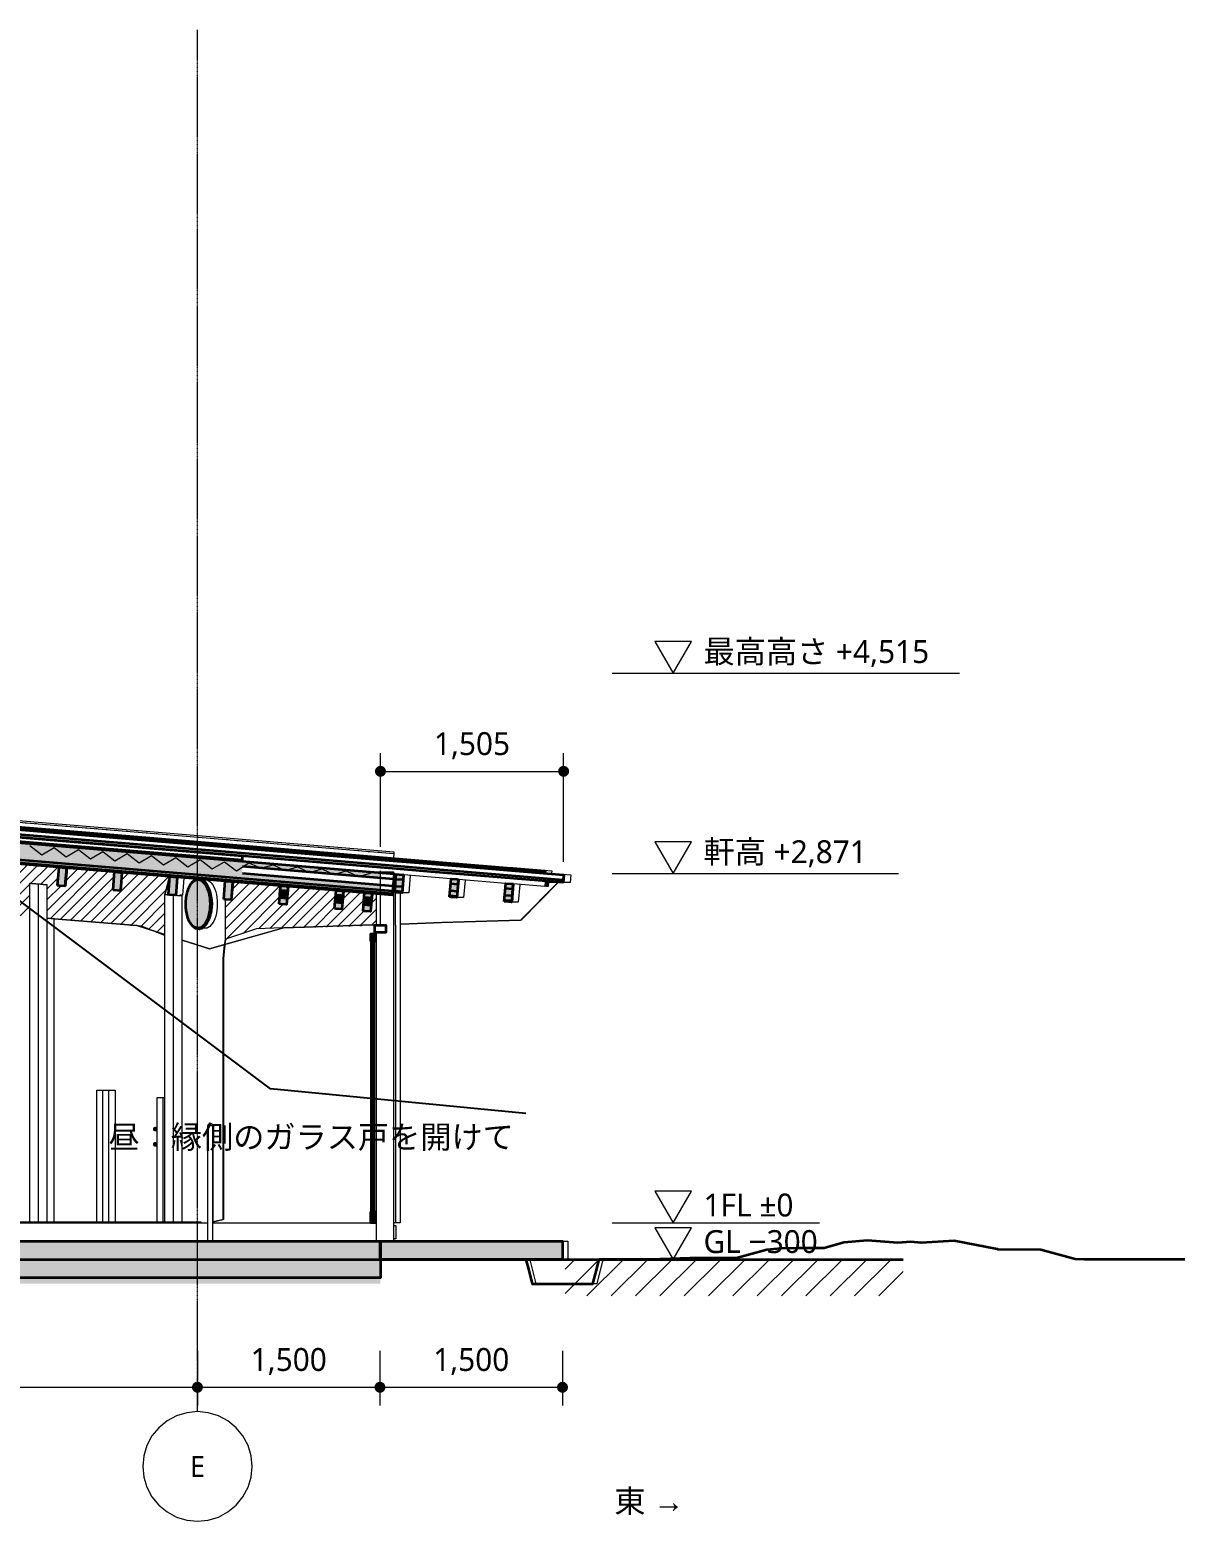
# Model space of a CAD drawing. Header units: millimetres. Extents: x 0 to 153524, y 0 to 59400.
# Drawn here: x 31122 to 40535, y 21850 to 34100 of the extents above; entities that cross this region are included whole.
import ezdxf

# ---------------------------------------------------------------- set-up
doc = ezdxf.new("R2010")
doc.units = ezdxf.units.MM
doc.linetypes.add('DASHDOT', pattern=[3.556, 2.54, -0.508, 0, -0.508])
for name, color, linetype, lineweight in [('01_切断（構造・壁）', 7, 'Continuous', 35), ('03_切断（ガラス）', 5, 'Continuous', 13), ('04_切断（機械室などの塊）', 7, 'Continuous', 35), ('05_断熱（仮）', 2, 'Continuous', 9), ('10_見えがかり', 7, 'Continuous', 13), ('11_見えがかり（家具）', 8, 'Continuous', 9), ('12_見えがかり（ガラス）', 5, 'Continuous', 9), ('14_鏡面', 8, 'Continuous', 9), ('15_地盤', 8, 'Continuous', 9), ('40_通り芯', 1, 'DASHDOT', 9), ('41_通り芯の符号', 1, 'Continuous', 13), ('50_寸法', 3, 'Continuous', 9), ('51_高さ', 3, 'Continuous', 9), ('80_図名・縮尺・方位', 7, 'Continuous', 18)]:
    doc.layers.add(name, color=color, linetype=linetype, lineweight=lineweight)
doc.styles.add('JP', font='NotoSansCJKjp-Regular.otf')

msp = doc.modelspace()

# ---------------------------------------------------------------- hatches: boundary and pattern name
at = {"layer": '01_切断（構造・壁）'}
for points in [[(35354, 27172), (35353, 27172), (35091, 27193), (35066, 27195), (32400, 27418), (31942, 27456), (22454, 28247), (22455, 28262), (22455, 28266), (31944, 27476), (32401, 27438), (35068, 27215), (35093, 27213), (35355, 27191), (35355, 27191), (35354, 27176)], [(32604, 26926), (32604, 26920), (32603, 26900), (32603, 26894), (32601, 26875), (32601, 26868), (32597, 26850), (32596, 26843), (32592, 26826), (32591, 26820), (32585, 26804), (32583, 26798), (32577, 26783), (32575, 26779), (32567, 26766), (32565, 26761), (32557, 26750), (32554, 26747), (32545, 26738), (32542, 26735), (32533, 26729), (32530, 26727), (32520, 26723), (32517, 26722), (32507, 26720), (32504, 26720), (32494, 26721), (32491, 26722), (32481, 26726), (32478, 26727), (32469, 26733), (32466, 26735), (32457, 26744), (32454, 26747), (32446, 26758), (32443, 26761), (32436, 26774), (32433, 26779), (32427, 26793), (32425, 26798), (32419, 26815), (32417, 26820), (32413, 26838), (32412, 26843), (32408, 26862), (32407, 26868), (32405, 26888), (32405, 26894), (32404, 26914), (32404, 26920), (32405, 26940), (32405, 26946), (32407, 26965), (32407, 26972), (32411, 26990), (32412, 26997), (32416, 27014), (32417, 27020), (32423, 27036), (32425, 27042), (32431, 27057), (32433, 27061), (32441, 27074), (32443, 27079), (32451, 27090), (32454, 27093), (32463, 27102), (32466, 27105), (32475, 27111), (32478, 27113), (32488, 27117), (32491, 27118), (32501, 27120), (32504, 27120), (32514, 27119), (32517, 27118), (32527, 27114), (32530, 27113), (32539, 27107), (32542, 27105), (32551, 27096), (32554, 27093), (32562, 27082), (32565, 27079), (32572, 27066), (32575, 27061), (32581, 27047), (32583, 27042), (32589, 27025), (32591, 27020), (32595, 27002), (32596, 26997), (32599, 26978), (32601, 26972), (32602, 26952), (32603, 26946)], [(33924, 26646), (33924, 26675), (33945, 26675), (33964, 26675), (33964, 26646), (33964, 26615), (33943, 26615), (33924, 26615)], [(33924, 24347), (33924, 24347), (33924, 24390), (33945, 24390), (33964, 24390), (33964, 24347), (33964, 24300), (33943, 24300), (33924, 24300)], [(20329, 23850), (20304, 23850), (20304, 24001), (20304, 24150), (20329, 24150), (27461, 24150), (27507, 24150), (27997, 24150), (28013, 24150), (28044, 24150), (30175, 24150), (30185, 24150), (30208, 24150), (32155, 24150), (32159, 24150), (32169, 24150), (32185, 24150), (32209, 24150), (32239, 24150), (32274, 24150), (32312, 24150), (32352, 24150), (32395, 24150), (32438, 24150), (32482, 24150), (32526, 24150), (32569, 24150), (32612, 24150), (32652, 24150), (32692, 24150), (32729, 24150), (32765, 24150), (32798, 24150), (32828, 24150), (32857, 24150), (32882, 24150), (32906, 24150), (32930, 24150), (32954, 24150), (32977, 24150), (33000, 24150), (33023, 24150), (33047, 24150), (33070, 24150), (33093, 24150), (33116, 24150), (33139, 24150), (33162, 24150), (33185, 24150), (33208, 24150), (33230, 24150), (33252, 24150), (33274, 24150), (33297, 24150), (33319, 24150), (33342, 24150), (33366, 24150), (33390, 24150), (33414, 24150), (33439, 24150), (33465, 24150), (33491, 24150), (33516, 24150), (33542, 24150), (33567, 24150), (33593, 24150), (33619, 24150), (33644, 24150), (33670, 24150), (33695, 24150), (33721, 24150), (33747, 24150), (33772, 24150), (33798, 24150), (33824, 24150), (33849, 24150), (33875, 24150), (33901, 24150), (33926, 24150), (33952, 24150), (33978, 24150), (34004, 24150), (34004, 24004), (34004, 23850), (33978, 23850), (33952, 23850), (33926, 23850), (33901, 23850), (33875, 23850), (33849, 23850), (33824, 23850), (33798, 23850), (33772, 23850), (33747, 23850), (33721, 23850), (33695, 23850), (33670, 23850), (33644, 23850), (33619, 23850), (33593, 23850), (33567, 23850), (33542, 23850), (33516, 23850), (33491, 23850), (33465, 23850), (33439, 23850), (33414, 23850), (33390, 23850), (33366, 23850), (33342, 23850), (33319, 23850), (33297, 23850), (33274, 23850), (33252, 23850), (33230, 23850), (33208, 23850), (33185, 23850), (33162, 23850), (33139, 23850), (33116, 23850), (33093, 23850), (33070, 23850), (33047, 23850), (33023, 23850), (33000, 23850), (32977, 23850), (32954, 23850), (32930, 23850), (32906, 23850), (32882, 23850), (32857, 23850), (32828, 23850), (32798, 23850), (32765, 23850), (32729, 23850), (32692, 23850), (32652, 23850), (32612, 23850), (32569, 23850), (32526, 23850), (32482, 23850), (32438, 23850), (32395, 23850), (32352, 23850), (32312, 23850), (32274, 23850), (32239, 23850), (32209, 23850), (32185, 23850), (32169, 23850), (32159, 23850), (32155, 23850), (30208, 23850), (30185, 23850), (30175, 23850), (28044, 23850), (28013, 23850), (27997, 23850), (27507, 23850), (27461, 23850)], [(34001, 24074), (34001, 24074), (34001, 24150), (34009, 24150), (34027, 24150), (34045, 24150), (34063, 24150), (34081, 24150), (34099, 24150), (34118, 24150), (34136, 24150), (34154, 24150), (34172, 24150), (34190, 24150), (34208, 24150), (34226, 24150), (34244, 24150), (34262, 24150), (34280, 24150), (34298, 24150), (34316, 24150), (34334, 24150), (34352, 24150), (34370, 24150), (34388, 24150), (34406, 24150), (35465, 24150), (35466, 24150), (35470, 24150), (35478, 24150), (35492, 24150), (35501, 24150), (35501, 24076), (35501, 24000), (35492, 24000), (35478, 24000), (35470, 24000), (35466, 24000), (35465, 24000), (34406, 24000), (34388, 24000), (34370, 24000), (34352, 24000), (34334, 24000), (34316, 24000), (34298, 24000), (34280, 24000), (34262, 24000), (34244, 24000), (34226, 24000), (34208, 24000), (34190, 24000), (34172, 24000), (34154, 24000), (34136, 24000), (34118, 24000), (34099, 24000), (34081, 24000), (34063, 24000), (34045, 24000), (34027, 24000), (34009, 24000), (34001, 24000)]]:
    msp.add_hatch(color=7, dxfattribs=at).paths.add_polyline_path(points)
at = {"layer": '01_切断（構造・壁）', "true_color": 0xe9dcc4}
for points in [[(34106, 27017), (34105, 27005), (31481, 27223), (22269, 27991), (22195, 27997), (22169, 27999), (22168, 27987), (22166, 27987), (22168, 28007), (22168, 28011), (24093, 27851), (22168, 28011), (22169, 28023), (22195, 28021), (22269, 28015), (31481, 27247), (34105, 27029), (34104, 27017)], [(31351, 27072), (31361, 27189), (31364, 27221), (31411, 27217), (31423, 27216), (31414, 27099), (31411, 27067), (31364, 27070)], [(31806, 27034), (31816, 27151), (31819, 27183), (31866, 27179), (31878, 27178), (31869, 27061), (31866, 27029), (31819, 27033)], [(32261, 26996), (32271, 27113), (32274, 27145), (32321, 27141), (32333, 27140), (32324, 27023), (32321, 26991), (32274, 26995)], [(32716, 26958), (32726, 27075), (32729, 27107), (32776, 27103), (32788, 27102), (32779, 26985), (32776, 26953), (32729, 26957)], [(34121, 27015), (34131, 27132), (34134, 27164), (34181, 27160), (34193, 27159), (34184, 27042), (34181, 27010), (34134, 27014)], [(34571, 26977), (34581, 27095), (34584, 27127), (34631, 27123), (34643, 27122), (34634, 27004), (34631, 26972), (34584, 26976)], [(35021, 26940), (35031, 27057), (35034, 27089), (35081, 27085), (35093, 27084), (35084, 26967), (35081, 26935), (35034, 26939)], [(33171, 26920), (33181, 27037), (33184, 27069), (33231, 27065), (33243, 27064), (33234, 26947), (33231, 26915), (33184, 26919)], [(33237, 26992), (33235, 26968), (33176, 26973), (33178, 26997)], [(33626, 26882), (33636, 26999), (33639, 27031), (33686, 27027), (33698, 27026), (33689, 26909), (33686, 26877), (33639, 26881)], [(33692, 26954), (33690, 26930), (33631, 26935), (33633, 26959)], [(33874, 26861), (33861, 26862), (33871, 26980), (33874, 27012), (33921, 27008), (33933, 27007), (33924, 26889), (33921, 26857)], [(34182, 27022), (34181, 27010), (34134, 27014), (34121, 27015), (34122, 27027)], [(34632, 26985), (34631, 26972), (34584, 26976), (34571, 26977), (34572, 26990)], [(35082, 26947), (35081, 26935), (35034, 26939), (35021, 26940), (35022, 26952)], [(33927, 26934), (33925, 26911), (33866, 26916), (33868, 26939)]]:
    msp.add_hatch(color=8, dxfattribs=at).paths.add_polyline_path(points)
at = {"layer": '05_断熱（仮）', "true_color": 0xf3d98b}
for points in [[(34000, 27175), (34000, 27123), (31475, 27334), (28788, 27558), (32868, 27218), (32868, 27181), (32868, 27173), (26967, 27664), (22204, 28061), (22206, 28091), (22208, 28106), (22189, 28108), (22172, 28109), (22174, 28129), (22176, 28161), (24858, 27937)], [(31481, 27247), (22269, 28015), (22195, 28021), (22173, 28023), (22174, 28032), (22176, 28064), (24858, 27840), (34000, 27078), (34000, 27037)], [(26967, 27761), (22204, 28158), (22205, 28170), (22269, 28165), (31481, 27397), (32868, 27282), (32868, 27278), (32868, 27270)], [(33241, 27037), (33237, 26992), (33178, 26997), (33181, 27037), (33181, 27042)], [(33696, 26999), (33692, 26954), (33633, 26959), (33636, 26999), (33636, 27004)], [(33931, 26979), (33927, 26934), (33868, 26939), (33871, 26980), (33871, 26984)], [(20304, 23800), (20304, 23849), (34004, 23849), (34004, 23800), (33978, 23800), (33952, 23800), (33926, 23800), (33901, 23800), (33875, 23800), (33849, 23800), (33824, 23800), (33798, 23800), (33772, 23800), (33747, 23800), (33721, 23800), (33695, 23800), (33670, 23800), (33644, 23800), (33619, 23800), (33593, 23800), (33567, 23800), (33542, 23800), (33516, 23800), (33491, 23800), (33465, 23800), (33439, 23800), (33414, 23800), (33390, 23800), (33366, 23800), (33342, 23800), (33319, 23800), (33297, 23800), (33274, 23800), (33252, 23800), (33230, 23800), (33208, 23800), (33185, 23800), (33162, 23800), (33139, 23800), (33116, 23800), (33093, 23800), (33070, 23800), (33047, 23800), (33023, 23800), (33000, 23800), (32977, 23800), (32954, 23800), (32930, 23800), (32906, 23800), (32882, 23800), (32857, 23800), (32828, 23800), (32798, 23800), (32765, 23800), (32729, 23800), (32692, 23800), (32652, 23800), (32612, 23800), (32569, 23800), (32526, 23800), (32482, 23800), (32438, 23800), (32395, 23800), (32352, 23800), (32312, 23800), (32274, 23800), (32239, 23800), (32209, 23800), (32185, 23800), (32169, 23800), (32159, 23800), (32155, 23800), (30208, 23800), (30185, 23800), (30175, 23800), (28044, 23800), (28013, 23800), (27997, 23800), (27507, 23800), (27461, 23800), (20329, 23800)]]:
    msp.add_hatch(color=8, dxfattribs=at).paths.add_polyline_path(points)
at = {"layer": '14_鏡面', "true_color": 0xdce5ee}
h = msp.add_hatch(dxfattribs=at)
h.set_pattern_fill('ANSI31', scale=20)
h.paths.add_polyline_path([(22271, 28322), (22271, 28322), (22522, 28301), (22772, 28281), (23023, 28260), (23273, 28239), (23524, 28218), (24024, 28176), (24275, 28155), (24525, 28134), (25026, 28093), (25277, 28072), (25527, 28051), (26028, 28009), (26279, 27988), (26529, 27967), (26780, 27947), (27030, 27926), (27281, 27905), (27531, 27884), (27782, 27863), (28032, 27842), (28283, 27821), (28533, 27800), (28784, 27780), (29034, 27759), (29535, 27717), (29786, 27696), (30036, 27675), (30287, 27654), (30788, 27613), (31038, 27592), (31289, 27571), (31790, 27529), (32040, 27508), (32291, 27487), (32290, 27487), (32290, 27487), (22271, 28322)])
h = msp.add_hatch(dxfattribs=at)
h.set_pattern_fill('ANSI31', scale=20)
h.paths.add_polyline_path([(23523, 27449), (23273, 27470), (23023, 27491), (22772, 27512), (22522, 27532), (22271, 27553), (22271, 27828), (22319, 27825), (22331, 27974), (22717, 27941), (22704, 27792), (22774, 27787), (22786, 27936), (23172, 27903), (23159, 27754), (23229, 27749), (23241, 27898), (23627, 27866), (23614, 27716), (23684, 27711), (23696, 27860), (24082, 27828), (24069, 27678), (24139, 27673), (24151, 27822), (24537, 27790), (24524, 27640), (24594, 27635), (24606, 27784), (24992, 27752), (24979, 27602), (25049, 27597), (25061, 27746), (25447, 27714), (25434, 27564), (25504, 27559), (25516, 27708), (25902, 27676), (25889, 27527), (25959, 27522), (25971, 27670), (26357, 27638), (26344, 27489), (26414, 27484), (26426, 27632), (26812, 27600), (26799, 27451), (26869, 27446), (26881, 27594), (27267, 27562), (27254, 27413), (27324, 27408), (27336, 27556), (27722, 27524), (27709, 27375), (27778, 27370), (27791, 27519), (28177, 27486), (28164, 27337), (28233, 27332), (28246, 27481), (28632, 27448), (28619, 27299), (28688, 27294), (28701, 27443), (29087, 27411), (29074, 27261), (29143, 27256), (29156, 27405), (29542, 27373), (29529, 27223), (29598, 27218), (29611, 27367), (29997, 27335), (29984, 27185), (30053, 27180), (30066, 27329), (30452, 27297), (30439, 27147), (30499, 27142), (30508, 27142), (30521, 27291), (30907, 27259), (30894, 27109), (30954, 27104), (30963, 27104), (30976, 27253), (31362, 27221), (31349, 27072), (31409, 27067), (31418, 27067), (31431, 27215), (31817, 27183), (31804, 27034), (31864, 27029), (31873, 27029), (31886, 27177), (32270, 27145), (32270, 27144), (32234, 27006), (32234, 26998), (32233, 26998), (32233, 26960), (32231, 26863), (32233, 26852), (32233, 26669), (32127, 26703), (32040, 26738), (32007, 26741), (32003, 26742), (31823, 26757), (31790, 26760), (31539, 26781), (31289, 26802), (31263, 26804), (31263, 27079), (31193, 27085), (31193, 26810), (31193, 26810), (31193, 27085), (31123, 27090), (31123, 26816), (31038, 26823), (30788, 26844), (30537, 26864), (30287, 26885), (30036, 26906), (29786, 26927), (29535, 26948), (29285, 26969), (29034, 26990), (28784, 27011), (28533, 27031), (28283, 27052), (28032, 27073), (27782, 27094), (27620, 27108), (27620, 27382), (27550, 27388), (27550, 27113), (27531, 27115), (27281, 27136), (27030, 27157), (26780, 27178), (26756, 27180), (26756, 27454), (26707, 27459), (26656, 27463), (26656, 27188), (26529, 27198), (26279, 27219), (26028, 27240), (25778, 27261), (25527, 27282), (25277, 27303), (25026, 27324), (24776, 27345), (24525, 27365), (24275, 27386), (24024, 27407), (23774, 27428)])
h = msp.add_hatch(dxfattribs=at)
h.set_pattern_fill('ANSI31', scale=20)
h.paths.add_polyline_path([(32730, 27451), (32730, 27451), (32985, 27429), (33240, 27408), (33495, 27387), (33750, 27366), (34004, 27344), (34004, 27344), (32730, 27451)])
h = msp.add_hatch(dxfattribs=at)
h.set_pattern_fill('ANSI31', scale=20)
h.paths.add_polyline_path([(32236, 26998), (32236, 27006), (32272, 27144), (32272, 27145), (32272, 27145), (32259, 26996)])
h = msp.add_hatch(dxfattribs=at)
h.set_pattern_fill('ANSI31', scale=20)
h.paths.add_polyline_path([(32730, 26957), (32783, 26953), (32796, 27102), (33182, 27069), (33169, 26920), (33229, 26915), (33238, 26915), (33251, 27064), (33637, 27031), (33624, 26882), (33684, 26877), (33693, 26877), (33706, 27026), (33872, 27012), (33859, 26862), (33928, 26857), (33941, 27006), (33971, 27004), (33971, 26749), (33208, 26723), (33207, 26723), (32985, 26715), (32730, 26630), (32730, 26630)])
h = msp.add_hatch(dxfattribs=at)
h.set_pattern_fill('ANSI31', scale=20)
h.paths.add_polyline_path([(32233, 26881), (32233, 26861), (32233, 26863)])
h = msp.add_hatch(dxfattribs=at)
h.set_pattern_fill('ANSI31', scale=20)
h.paths.add_polyline_path([(31842, 26755), (32002, 26742), (32005, 26741)])
h = msp.add_hatch(dxfattribs=at)
h.set_pattern_fill('ANSI31', scale=20)
h.paths.add_polyline_path([(33750, 26741), (33495, 26733), (33240, 26724), (33208, 26723), (33209, 26723), (33971, 26749), (33971, 26749)])
h = msp.add_hatch(dxfattribs=at)
h.set_pattern_fill('ANSI31', scale=20)
h.paths.add_polyline_path([(32130, 26701), (32233, 26668), (32233, 26659)])
at = {"layer": '50_寸法'}
for points in [[(34049, 28009), (34048, 28001), (34045, 27992), (34041, 27984), (34036, 27978), (34029, 27972), (34021, 27968), (34013, 27965), (34004, 27964), (33995, 27965), (33987, 27968), (33979, 27972), (33972, 27978), (33966, 27984), (33962, 27992), (33960, 28001), (33959, 28009), (33960, 28018), (33962, 28027), (33966, 28034), (33972, 28041), (33979, 28047), (33987, 28051), (33995, 28053), (34004, 28054), (34013, 28053), (34021, 28051), (34029, 28047), (34036, 28041), (34041, 28034), (34045, 28027), (34048, 28018)], [(35554, 28009), (35553, 28001), (35551, 27992), (35547, 27984), (35541, 27978), (35534, 27972), (35526, 27968), (35518, 27965), (35509, 27964), (35500, 27965), (35492, 27968), (35484, 27972), (35477, 27978), (35472, 27984), (35468, 27992), (35465, 28001), (35464, 28009), (35465, 28018), (35468, 28027), (35472, 28034), (35477, 28041), (35484, 28047), (35492, 28051), (35500, 28053), (35509, 28054), (35518, 28053), (35526, 28051), (35534, 28047), (35541, 28041), (35547, 28034), (35551, 28027), (35553, 28018)], [(32545, 22950), (32544, 22941), (32542, 22933), (32537, 22925), (32532, 22918), (32525, 22913), (32517, 22908), (32509, 22906), (32500, 22905), (32491, 22906), (32483, 22908), (32475, 22913), (32468, 22918), (32463, 22925), (32458, 22933), (32456, 22941), (32455, 22950), (32456, 22959), (32458, 22967), (32463, 22975), (32468, 22982), (32475, 22987), (32483, 22992), (32491, 22994), (32500, 22995), (32509, 22994), (32517, 22992), (32525, 22987), (32532, 22982), (32537, 22975), (32542, 22967), (32544, 22959)], [(34045, 22950), (34044, 22941), (34042, 22933), (34037, 22925), (34032, 22918), (34025, 22913), (34017, 22908), (34009, 22906), (34000, 22905), (33991, 22906), (33983, 22908), (33975, 22913), (33968, 22918), (33963, 22925), (33958, 22933), (33956, 22941), (33955, 22950), (33956, 22959), (33958, 22967), (33963, 22975), (33968, 22982), (33975, 22987), (33983, 22992), (33991, 22994), (34000, 22995), (34009, 22994), (34017, 22992), (34025, 22987), (34032, 22982), (34037, 22975), (34042, 22967), (34044, 22959)], [(35545, 22950), (35544, 22941), (35542, 22933), (35537, 22925), (35532, 22918), (35525, 22913), (35517, 22908), (35509, 22906), (35500, 22905), (35491, 22906), (35483, 22908), (35475, 22913), (35468, 22918), (35463, 22925), (35458, 22933), (35456, 22941), (35455, 22950), (35456, 22959), (35458, 22967), (35463, 22975), (35468, 22982), (35475, 22987), (35483, 22992), (35491, 22994), (35500, 22995), (35509, 22994), (35517, 22992), (35525, 22987), (35532, 22982), (35537, 22975), (35542, 22967), (35544, 22959)]]:
    msp.add_hatch(color=7, dxfattribs=at).paths.add_polyline_path(points)

# ---------------------------------------------------------------- linework, layer by layer
at = {"layer": '01_切断（構造・壁）'}
for points in [[(22169, 28230), (22169, 28230), (22195, 28228), (22269, 28222), (31481, 27454), (34109, 27235), (34109, 27235), (34426, 27209), (35505, 27119)], [(22269, 28262), (31481, 27494), (34109, 27275), (34109, 27275), (34426, 27249), (35509, 27159), (35505, 27111), (35504, 27095), (34421, 27185), (34104, 27212), (34104, 27212), (31475, 27431), (28788, 27655), (32868, 27315)], [(35354, 27172), (35353, 27172), (35091, 27193), (35066, 27195), (32400, 27418), (31942, 27456), (22454, 28247), (22455, 28262), (22455, 28266), (31944, 27476), (32401, 27438), (35068, 27215), (35093, 27213), (35355, 27191), (35355, 27191), (35354, 27176), (35354, 27172)], [(22174, 28129), (22176, 28161), (24858, 27937), (34116, 27166), (34106, 27049), (34104, 27017), (34106, 27017), (34104, 26998), (34104, 26993), (24846, 27764), (22164, 27988), (22165, 28006), (22165, 28006), (22166, 28012), (24093, 27851), (22164, 28012), (22174, 28129)], [(22206, 28170), (22269, 28165), (31481, 27397), (32867, 27282)], [(22169, 28023), (22169, 28023), (22195, 28021), (22269, 28015), (31481, 27247), (34104, 27029)], [(22169, 27999), (22169, 27999), (22195, 27997), (22269, 27991), (31481, 27223), (34104, 27005)], [(32868, 27315), (32868, 27278), (32868, 27270), (26967, 27761)], [(31351, 27072), (31361, 27189), (31364, 27221), (31411, 27217), (31423, 27216), (31414, 27099), (31411, 27067), (31364, 27070), (31351, 27072)], [(31351, 27072), (31361, 27189), (31364, 27221), (31411, 27217), (31423, 27216), (31414, 27099), (31411, 27067), (31364, 27070), (31351, 27072)], [(32869, 27230), (34112, 27126)], [(31806, 27034), (31816, 27151), (31819, 27183), (31866, 27179), (31878, 27178), (31869, 27061), (31866, 27029), (31819, 27033), (31806, 27034)], [(31806, 27034), (31816, 27151), (31819, 27183), (31866, 27179), (31878, 27178), (31869, 27061), (31866, 27029), (31819, 27033), (31806, 27034)], [(32261, 26996), (32271, 27113), (32274, 27145), (32321, 27141), (32333, 27140), (32324, 27023), (32321, 26991), (32274, 26995), (32261, 26996)], [(32261, 26996), (32271, 27113), (32274, 27145), (32321, 27141), (32333, 27140), (32324, 27023), (32321, 26991), (32274, 26995), (32261, 26996)], [(32604, 26926), (32604, 26920), (32603, 26900), (32603, 26894), (32601, 26875), (32601, 26868), (32597, 26850), (32596, 26843), (32592, 26826), (32591, 26820), (32585, 26804), (32583, 26798), (32577, 26783), (32575, 26779), (32567, 26766), (32565, 26761), (32557, 26750), (32554, 26747), (32545, 26738), (32542, 26735), (32533, 26729), (32530, 26727), (32520, 26723), (32517, 26722), (32507, 26720), (32504, 26720), (32494, 26721), (32491, 26722), (32481, 26726), (32478, 26727), (32469, 26733), (32466, 26735), (32457, 26744), (32454, 26747), (32446, 26758), (32443, 26761), (32436, 26774), (32433, 26779), (32427, 26793), (32425, 26798), (32419, 26815), (32417, 26820), (32413, 26838), (32412, 26843), (32408, 26862), (32407, 26868), (32405, 26888), (32405, 26894), (32404, 26914), (32404, 26920), (32405, 26940), (32405, 26946), (32407, 26965), (32407, 26972), (32411, 26990), (32412, 26997), (32416, 27014), (32417, 27020), (32423, 27036), (32425, 27042), (32431, 27057), (32433, 27061), (32441, 27074), (32443, 27079), (32451, 27090), (32454, 27093), (32463, 27102), (32466, 27105), (32475, 27111), (32478, 27113), (32488, 27117), (32491, 27118), (32501, 27120), (32504, 27120), (32514, 27119), (32517, 27118), (32527, 27114), (32530, 27113), (32539, 27107), (32542, 27105), (32551, 27096), (32554, 27093), (32562, 27082), (32565, 27079), (32572, 27066), (32575, 27061), (32581, 27047), (32583, 27042), (32589, 27025), (32591, 27020), (32595, 27002), (32596, 26997), (32599, 26978), (32601, 26972), (32602, 26952), (32603, 26946), (32604, 26926)], [(32716, 26958), (32726, 27075), (32729, 27107), (32776, 27103), (32788, 27102), (32779, 26985), (32776, 26953), (32729, 26957), (32716, 26958)], [(32716, 26958), (32726, 27075), (32729, 27107), (32776, 27103), (32788, 27102), (32779, 26985), (32776, 26953), (32729, 26957), (32716, 26958)], [(32869, 27173), (34107, 27069)], [(34121, 27015), (34131, 27132), (34134, 27164), (34181, 27160), (34193, 27159), (34184, 27042), (34181, 27010), (34134, 27014), (34121, 27015)], [(34121, 27015), (34131, 27132), (34134, 27164), (34181, 27160), (34193, 27159), (34184, 27042), (34181, 27010), (34134, 27014), (34121, 27015)], [(34134, 27124), (34134, 27124), (34181, 27120), (34189, 27120)], [(34571, 26977), (34581, 27095), (34584, 27127), (34631, 27123), (34643, 27122), (34634, 27004), (34631, 26972), (34584, 26976), (34571, 26977)], [(34571, 26977), (34581, 27095), (34584, 27127), (34631, 27123), (34643, 27122), (34634, 27004), (34631, 26972), (34584, 26976), (34571, 26977)], [(34584, 27086), (34584, 27087), (34631, 27083), (34639, 27082)], [(35021, 26940), (35031, 27057), (35034, 27089), (35081, 27085), (35093, 27084), (35084, 26967), (35081, 26935), (35034, 26939), (35021, 26940)], [(35021, 26940), (35031, 27057), (35034, 27089), (35081, 27085), (35093, 27084), (35084, 26967), (35081, 26935), (35034, 26939), (35021, 26940)], [(33171, 26920), (33181, 27037), (33184, 27069), (33231, 27065), (33243, 27064), (33234, 26947), (33231, 26915), (33184, 26919), (33171, 26920)], [(33171, 26920), (33181, 27037), (33184, 27069), (33231, 27065), (33243, 27064), (33234, 26947), (33231, 26915), (33184, 26919), (33171, 26920)], [(33177, 26973), (33234, 26968)], [(33179, 26997), (33236, 26992)], [(33626, 26882), (33636, 26999), (33639, 27031), (33686, 27027), (33698, 27026), (33689, 26909), (33686, 26877), (33639, 26881), (33626, 26882)], [(33626, 26882), (33636, 26999), (33639, 27031), (33686, 27027), (33698, 27026), (33689, 26909), (33686, 26877), (33639, 26881), (33626, 26882)], [(33634, 26959), (33691, 26954)], [(33874, 26861), (33861, 26862), (33871, 26980), (33874, 27012), (33921, 27008), (33933, 27007), (33924, 26889), (33921, 26857), (33874, 26861)], [(33861, 26862), (33871, 26980), (33874, 27012), (33921, 27008), (33933, 27007), (33924, 26889), (33921, 26857), (33874, 26861), (33861, 26862)], [(34123, 27027), (34181, 27022)], [(34134, 27067), (34134, 27067), (34181, 27063), (34184, 27063)], [(34573, 26990), (34631, 26985)], [(34584, 27029), (34584, 27030), (34631, 27026), (34634, 27025)], [(35023, 26952), (35081, 26947)], [(35034, 27049), (35034, 27049), (35081, 27045), (35089, 27045)], [(35034, 26992), (35034, 26992), (35081, 26988), (35084, 26988)], [(33632, 26935), (33689, 26930)], [(33867, 26915), (33924, 26911)], [(33869, 26939), (33926, 26934)], [(33959, 26685), (33959, 26715), (33959, 26745), (34004, 26745), (34049, 26745), (34049, 26715), (34049, 26685), (34004, 26685), (33959, 26685)], [(33924, 26646), (33924, 26675), (33945, 26675), (33964, 26675), (33964, 26646), (33964, 26615), (33943, 26615), (33924, 26615), (33924, 26646)], [(33924, 24347), (33924, 24347), (33924, 24390), (33945, 24390), (33964, 24390), (33964, 24347), (33964, 24300), (33943, 24300), (33924, 24300), (33924, 24347)], [(30208, 24150), (32155, 24150), (32159, 24150), (32169, 24150), (32185, 24150), (32209, 24150), (32239, 24150), (32274, 24150), (32312, 24150), (32352, 24150), (32395, 24150), (32438, 24150), (32482, 24150), (32526, 24150), (32569, 24150), (32612, 24150), (32652, 24150), (32692, 24150), (32729, 24150), (32765, 24150), (32798, 24150), (32828, 24150), (32857, 24150), (32882, 24150), (32906, 24150), (32930, 24150), (32954, 24150), (32977, 24150), (33000, 24150), (33023, 24150), (33047, 24150), (33070, 24150), (33093, 24150), (33116, 24150), (33139, 24150), (33162, 24150), (33185, 24150), (33208, 24150), (33230, 24150), (33252, 24150), (33274, 24150), (33297, 24150), (33319, 24150), (33342, 24150), (33366, 24150), (33390, 24150), (33414, 24150), (33439, 24150), (33465, 24150), (33491, 24150), (33516, 24150), (33542, 24150), (33567, 24150), (33593, 24150), (33619, 24150), (33644, 24150), (33670, 24150), (33695, 24150), (33721, 24150), (33747, 24150), (33772, 24150), (33798, 24150), (33824, 24150), (33849, 24150), (33875, 24150), (33901, 24150), (33926, 24150), (33952, 24150), (33978, 24150), (34004, 24150), (34004, 24004), (34004, 23850), (33978, 23850), (33952, 23850), (33926, 23850), (33901, 23850), (33875, 23850), (33849, 23850), (33824, 23850), (33798, 23850), (33772, 23850), (33747, 23850), (33721, 23850), (33695, 23850), (33670, 23850), (33644, 23850), (33619, 23850), (33593, 23850), (33567, 23850), (33542, 23850), (33516, 23850), (33491, 23850), (33465, 23850), (33439, 23850), (33414, 23850), (33390, 23850), (33366, 23850), (33342, 23850), (33319, 23850), (33297, 23850), (33274, 23850), (33252, 23850), (33230, 23850), (33208, 23850), (33185, 23850), (33162, 23850), (33139, 23850), (33116, 23850), (33093, 23850), (33070, 23850), (33047, 23850), (33023, 23850), (33000, 23850), (32977, 23850), (32954, 23850), (32930, 23850), (32906, 23850), (32882, 23850), (32857, 23850), (32828, 23850), (32798, 23850), (32765, 23850), (32729, 23850), (32692, 23850), (32652, 23850), (32612, 23850), (32569, 23850), (32526, 23850), (32482, 23850), (32438, 23850), (32395, 23850), (32352, 23850), (32312, 23850), (32274, 23850), (32239, 23850), (32209, 23850), (32185, 23850), (32169, 23850), (32159, 23850), (32155, 23850), (30208, 23850)], [(34001, 24074), (34001, 24074), (34001, 24150), (34009, 24150), (34027, 24150), (34045, 24150), (34063, 24150), (34081, 24150), (34099, 24150), (34118, 24150), (34136, 24150), (34154, 24150), (34172, 24150), (34190, 24150), (34208, 24150), (34226, 24150), (34244, 24150), (34262, 24150), (34280, 24150), (34298, 24150), (34316, 24150), (34334, 24150), (34352, 24150), (34370, 24150), (34388, 24150), (34406, 24150), (35465, 24150), (35466, 24150), (35470, 24150), (35478, 24150), (35492, 24150), (35501, 24150), (35501, 24076), (35501, 24000), (35492, 24000), (35478, 24000), (35470, 24000), (35466, 24000), (35465, 24000), (34406, 24000), (34388, 24000), (34370, 24000), (34352, 24000), (34334, 24000), (34316, 24000), (34298, 24000), (34280, 24000), (34262, 24000), (34244, 24000), (34226, 24000), (34208, 24000), (34190, 24000), (34172, 24000), (34154, 24000), (34136, 24000), (34118, 24000), (34099, 24000), (34081, 24000), (34063, 24000), (34045, 24000), (34027, 24000), (34009, 24000), (34001, 24000), (34001, 24074)], [(3000, 24000), (38300, 24000)], [(35200, 24000), (35220, 23919), (35250, 23800), (35452, 23800), (35750, 23800), (35770, 23881), (35800, 24000)]]:
    msp.add_lwpolyline(points, dxfattribs=at)
at = {"layer": '03_切断（ガラス）'}
for points in [[(34004, 26745), (34004, 27191)], [(33944, 26615), (33944, 24390)], [(33933, 25795), (33933, 25800), (33933, 25805)], [(33933, 25210), (33933, 25329), (33933, 25390)]]:
    msp.add_lwpolyline(points, dxfattribs=at)
at = {"layer": '04_切断（機械室などの塊）'}
for points in [[(38007, 24155), (37813, 24138), (37651, 24092), (37443, 24092), (37295, 24090), (37179, 24080), (36938, 24013), (36629, 24011), (36582, 24009), (36546, 24009), (36226, 24000), (35912, 24000), (35857, 24000), (35800, 24000)], [(39076, 24083), (39071, 24084), (38720, 24153), (38447, 24137), (38363, 24145), (38257, 24135), (38007, 24155)], [(41252, 24000), (41224, 24000), (40981, 24000), (40857, 24002), (40699, 24000), (40501, 24000), (40348, 24000), (40145, 24000), (39885, 24000), (39789, 24000), (39714, 24001), (39432, 24078), (39080, 24082), (39076, 24083)]]:
    msp.add_lwpolyline(points, dxfattribs=at)
at = {"layer": '05_断熱（仮）'}
msp.add_lwpolyline([(31122, 27401), (31222, 27324), (31322, 27384), (31422, 27308), (31522, 27367), (31622, 27291), (31722, 27351), (31822, 27274), (31922, 27334), (32022, 27258), (32122, 27317), (32222, 27241), (32322, 27301), (32422, 27224), (32522, 27284), (32622, 27208), (32722, 27267), (32822, 27191), (32922, 27257), (33022, 27213), (33122, 27241), (33222, 27196), (33322, 27224), (33422, 27179), (33522, 27207), (33622, 27163), (33722, 27191), (33822, 27146), (33922, 27174)], dxfattribs=at)
at = {"layer": '10_見えがかり'}
for points in [[(22229, 28326), (34115, 27335), (34112, 27298)], [(31431, 27213), (31418, 27067), (31413, 27067)], [(34116, 27299), (34210, 27291), (34214, 27291), (35413, 27191), (35412, 27191), (35410, 27174)], [(31885, 27175), (31873, 27029)], [(32234, 27000), (32234, 27006), (32269, 27143)], [(32269, 27135), (32236, 27006), (32236, 27000)], [(32340, 27137), (32328, 26991), (32323, 26991)], [(32389, 27133), (32378, 26991), (32356, 26991)], [(32409, 26843), (32405, 26868), (32402, 26894), (32401, 26920), (32402, 26946), (32405, 26972), (32409, 26997), (32415, 27020), (32422, 27042), (32431, 27061), (32440, 27079), (32451, 27093), (32452, 27094)], [(32430, 27064), (32432, 27068), (32443, 27087), (32456, 27103), (32469, 27115), (32483, 27124), (32487, 27125)], [(32448, 27092), (32444, 27087), (32443, 27086)], [(32488, 27125), (32484, 27124), (32470, 27115), (32457, 27103), (32450, 27095)], [(32521, 27119), (32525, 27118), (32538, 27113), (32550, 27105), (32562, 27093), (32573, 27079), (32582, 27061), (32591, 27042), (32598, 27020), (32604, 26997), (32608, 26972), (32611, 26946), (32612, 26920), (32611, 26894), (32608, 26868), (32604, 26843), (32598, 26820), (32591, 26798), (32582, 26779), (32573, 26761), (32562, 26747), (32550, 26735), (32538, 26727), (32525, 26722), (32521, 26721)], [(32523, 26712), (32537, 26716), (32550, 26725), (32563, 26737), (32576, 26753), (32587, 26772), (32597, 26793), (32606, 26817), (32612, 26843), (32616, 26869), (32619, 26895), (32620, 26920), (32619, 26945), (32616, 26971), (32612, 26997), (32606, 27023), (32597, 27047), (32587, 27068), (32576, 27087), (32563, 27103), (32550, 27115), (32541, 27121)], [(32542, 27121), (32551, 27115), (32564, 27103), (32577, 27087), (32588, 27068), (32598, 27047), (32607, 27023), (32613, 26997), (32617, 26971), (32620, 26945), (32621, 26920), (32620, 26895), (32617, 26869), (32613, 26843), (32607, 26817), (32598, 26793), (32588, 26772), (32577, 26753), (32564, 26737), (32551, 26725), (32538, 26716), (32524, 26712), (32523, 26712)], [(32526, 27120), (32539, 27120)], [(32549, 27120), (32550, 27120)], [(32578, 27118), (32589, 27113), (32602, 27105), (32613, 27093), (32624, 27079), (32634, 27061), (32643, 27042), (32650, 27020), (32656, 26997), (32660, 26972), (32663, 26946), (32663, 26920), (32663, 26894), (32660, 26868), (32656, 26843), (32650, 26820), (32643, 26798), (32634, 26779), (32624, 26761), (32613, 26747), (32602, 26735), (32589, 26727), (32577, 26722), (32563, 26720), (32549, 26720)], [(32795, 27100), (32783, 26953), (32778, 26953)], [(33971, 27180), (33971, 27184), (34111, 27184)], [(34111, 27184), (34111, 27168)], [(34111, 27081), (34111, 26745), (34112, 26745), (34112, 24152)], [(34123, 27163), (34113, 27044)], [(34132, 27164), (34118, 27165)], [(34126, 27163), (34126, 27119)], [(35463, 27097), (35157, 26788), (34507, 26767), (34173, 26755)], [(34173, 26755), (34506, 26767), (35156, 26788), (35462, 27097)], [(34200, 27157), (34188, 27010)], [(34249, 27153), (34237, 27010), (34192, 27010), (34190, 27010)], [(34582, 27127), (34195, 27159)], [(34650, 27119), (34638, 26972), (34633, 26972)], [(34699, 27115), (34687, 26972), (34642, 26972), (34640, 26972)], [(35032, 27089), (34645, 27122)], [(35100, 27082), (35088, 26935), (35083, 26935)], [(35149, 27078), (35137, 26935), (35092, 26935), (35090, 26935)], [(35357, 27105), (35354, 27063), (35354, 27063), (35095, 27084)], [(35465, 27097), (35160, 26788), (35160, 26788)], [(35357, 27192), (35362, 27191), (35362, 27191), (35361, 27174)], [(35363, 27176), (35568, 27159), (35562, 27095), (35513, 27095)], [(35369, 27098), (35366, 27063), (35365, 27063)], [(35366, 27100), (35432, 27099)], [(35432, 27099), (35366, 27100)], [(35369, 27104), (35369, 27102)], [(35377, 27098), (35374, 27063), (35373, 27063)], [(35385, 27098), (35382, 27063), (35381, 27063), (35376, 27063)], [(35377, 27103), (35377, 27102)], [(35386, 27103), (35386, 27102)], [(35511, 27159), (35517, 27159), (35511, 27095), (35506, 27095)], [(31873, 27029), (31868, 27029)], [(32405, 26982), (32407, 26997), (32411, 27011)], [(32422, 27046), (32422, 27047), (32423, 27048)], [(32730, 26630), (32730, 26955)], [(33250, 27062), (33238, 26915), (33233, 26915)], [(33705, 27024), (33693, 26877), (33688, 26877)], [(33940, 27004), (33928, 26857), (33923, 26857)], [(33971, 26747), (33971, 27002)], [(34126, 27012), (34126, 26745), (34127, 26745), (34127, 24300), (34121, 24300), (34114, 24300)], [(34167, 27009), (34167, 24300), (34129, 24300)], [(34188, 27010), (34183, 27010)], [(35365, 27063), (35362, 27063)], [(35373, 27063), (35368, 27063)], [(32231, 26862), (32231, 26863), (32231, 26880)], [(32400, 26920), (32400, 26936)], [(32400, 26904), (32400, 26920)], [(32411, 26829), (32407, 26843), (32405, 26858)], [(32452, 26746), (32451, 26747), (32440, 26761), (32431, 26779), (32422, 26798), (32415, 26820), (32409, 26843)], [(32622, 26894), (32619, 26869), (32615, 26844)], [(32622, 26945), (32623, 26920), (32622, 26895)], [(32231, 26669), (32002, 26742), (31355, 26796), (31265, 26804)], [(31265, 26804), (31356, 26796), (32003, 26742), (32231, 26669)], [(32103, 26712), (32040, 26738), (32016, 26740)], [(33969, 26749), (33858, 26745), (33209, 26723), (32599, 26552), (32598, 26552), (32375, 26623)], [(32375, 26623), (32599, 26552), (33208, 26723), (33857, 26745), (33969, 26749)], [(32423, 26792), (32422, 26793), (32422, 26794)], [(32450, 26745), (32457, 26737), (32470, 26725), (32484, 26716), (32497, 26712), (32496, 26712), (32483, 26716), (32469, 26725), (32456, 26737), (32443, 26753), (32432, 26772), (32430, 26776)], [(32443, 26754), (32444, 26753), (32448, 26748)], [(32499, 26712), (32512, 26710), (32522, 26711)], [(32522, 26711), (32513, 26710), (32511, 26710), (32499, 26711)], [(32539, 26720), (32526, 26720)], [(33199, 26723), (32985, 26715), (32730, 26630), (32730, 26630)], [(33957, 26685), (33956, 26685), (33956, 26745), (33957, 26745)], [(32231, 26660), (32154, 26692)], [(32725, 26585), (32713, 26473), (32713, 26330), (32713, 26187), (32713, 26044), (32713, 25902), (32713, 25759), (32713, 25616), (32713, 25473), (32713, 25330), (32713, 25187), (32713, 25044), (32713, 24901), (32713, 24758), (32713, 24615), (32713, 24472), (32713, 24329), (32629, 24308)], [(32629, 24308), (32711, 24329), (32711, 24472), (32711, 24615), (32711, 24758), (32711, 24901), (32711, 25044), (32711, 25187), (32711, 25330), (32711, 25473), (32711, 25616), (32711, 25759), (32711, 25902), (32711, 26044), (32711, 26187), (32711, 26330), (32711, 26473), (32723, 26585)], [(32724, 26589), (32727, 26615), (32731, 26628)], [(32733, 26629), (32729, 26615), (32726, 26590)], [(33922, 26615), (33921, 26615), (33921, 26675), (33922, 26675)], [(33926, 24392), (33926, 26613)], [(33966, 26675), (33966, 26615), (33966, 26615)], [(33966, 26675), (33966, 26675)], [(33967, 26613), (33967, 24392)], [(33969, 26675), (33969, 26675)], [(33971, 24152), (33971, 26683)], [(33922, 24300), (33921, 24300), (33921, 24390), (33922, 24390)], [(33966, 24390), (33966, 24300), (33966, 24300)], [(33966, 24390), (33966, 24390)], [(22105, 24302), (22105, 24310), (32512, 24310), (32512, 24302)], [(32514, 24310), (32528, 24310)], [(32528, 24310), (32528, 24302)], [(34129, 24280), (34129, 24170), (34114, 24170)], [(34114, 24280), (34129, 24280)], [(35543, 24150), (35543, 24000), (35503, 24000)], [(35503, 24150), (35543, 24150)], [(34006, 23998), (34006, 23850), (34006, 23850)], [(35231, 23998), (35281, 23800), (35250, 23800), (35200, 23998)], [(35831, 24000), (35781, 23800), (35750, 23800), (35800, 24000), (35831, 24000)]]:
    msp.add_lwpolyline(points, dxfattribs=at)
at = {"layer": '11_見えがかり（家具）'}
for points in [[(31123, 24312), (31123, 27090), (31124, 27090), (31124, 27090), (31125, 27090), (31126, 27090), (31127, 27090), (31128, 27090), (31130, 27090), (31132, 27090), (31134, 27090), (31136, 27089), (31139, 27089), (31141, 27089), (31144, 27089), (31147, 27088), (31150, 27088), (31153, 27088), (31156, 27088), (31159, 27087), (31162, 27087), (31165, 27087), (31168, 27087), (31171, 27086), (31173, 27086), (31176, 27086), (31179, 27086), (31181, 27086), (31183, 27085), (31185, 27085), (31187, 27085), (31189, 27085), (31190, 27085), (31191, 27085)], [(31193, 24312), (31193, 27085), (31194, 27085), (31194, 27085), (31195, 27084), (31196, 27084), (31197, 27084), (31198, 27084), (31200, 27084), (31202, 27084), (31204, 27084), (31206, 27084), (31209, 27083), (31211, 27083), (31214, 27083), (31217, 27083), (31220, 27082), (31223, 27082), (31226, 27082), (31229, 27082), (31232, 27081), (31235, 27081), (31238, 27081), (31241, 27081), (31243, 27080), (31246, 27080), (31249, 27080), (31251, 27080), (31253, 27080), (31255, 27079), (31257, 27079), (31259, 27079), (31260, 27079), (31261, 27079), (31262, 27079), (31263, 27079), (31263, 27079), (31263, 27079), (31263, 24312)], [(32233, 24312), (32233, 26998), (32233, 26998), (32234, 26998), (32235, 26998), (32236, 26998), (32237, 26998), (32238, 26998), (32240, 26997), (32242, 26997), (32244, 26997), (32246, 26997), (32249, 26997), (32251, 26996), (32254, 26996), (32257, 26996), (32257, 26996)], [(32303, 24312), (32303, 26990)], [(32330, 26991), (32331, 26991), (32332, 26991), (32334, 26991), (32336, 26990), (32337, 26990), (32339, 26990), (32340, 26990), (32342, 26990), (32343, 26990), (32345, 26990), (32347, 26989), (32348, 26989), (32350, 26989), (32352, 26989), (32353, 26989), (32355, 26989), (32356, 26989), (32358, 26989), (32359, 26988), (32361, 26988), (32362, 26988), (32363, 26988), (32365, 26988), (32366, 26988), (32367, 26988), (32368, 26988), (32369, 26988), (32370, 26988), (32370, 26987), (32371, 26987), (32372, 26987), (32372, 26987), (32372, 26987), (32373, 26987), (32373, 26987), (32373, 26987), (32373, 26987), (32373, 26987), (32373, 24312)], [(31319, 26797), (31319, 24312)], [(31673, 24312), (31673, 25390), (31721, 25390)], [(31723, 24312), (31723, 25390), (31771, 25390)], [(31773, 24312), (31773, 25390), (31823, 25390)], [(31823, 25390), (31823, 24312)], [(32169, 24312), (32169, 25330), (32217, 25330)], [(32219, 24312), (32219, 25330), (32231, 25330)], [(32588, 25102), (32588, 25102), (32588, 25104), (32589, 25106), (32590, 25109), (32591, 25111), (32593, 25112), (32594, 25114), (32596, 25115), (32599, 25116), (32601, 25117), (32603, 25117), (32605, 25118), (32606, 25117), (32607, 25118), (32609, 25117), (32611, 25117), (32614, 25116), (32616, 25115), (32618, 25114), (32620, 25112), (32621, 25111), (32622, 25109), (32623, 25106), (32624, 25104), (32625, 25102), (32625, 25102)], [(32585, 24152), (32585, 25100), (32625, 25100)], [(32625, 25100), (32625, 24152)], [(32627, 25100), (32627, 24302)], [(32627, 25100), (32627, 25100)], [(20306, 24152), (20306, 24300), (32583, 24300)], [(32627, 24300), (33919, 24300)], [(33968, 24300), (33969, 24300)]]:
    msp.add_lwpolyline(points, dxfattribs=at)
at = {"layer": '12_見えがかり（ガラス）'}
for points in [[(22229, 28338), (34114, 27348), (34113, 27337)], [(33935, 24392), (33935, 26613)], [(33952, 26613), (33952, 24392)], [(33933, 25795), (33933, 25805), (33934, 25805), (33934, 25795), (33933, 25795)], [(33933, 25210), (33933, 25390), (33934, 25390), (33934, 25210), (33933, 25210)]]:
    msp.add_lwpolyline(points, dxfattribs=at)
at = {"layer": '15_地盤'}
for points in [[(35521, 23921), (35600, 24000)], [(35521, 23721), (35800, 24000)], [(35700, 23700), (36000, 24000)], [(35900, 23700), (36200, 24000)], [(36100, 23700), (36400, 24000)], [(36300, 23700), (36600, 24000)], [(36500, 23700), (36800, 24000)], [(36700, 23700), (37000, 24000)], [(36900, 23700), (37200, 24000)], [(37100, 23700), (37400, 24000)], [(37300, 23700), (37600, 24000)], [(37500, 23700), (37800, 24000)], [(37700, 23700), (38000, 24000)], [(37900, 23700), (38200, 24000)], [(38100, 23700), (38300, 23900)]]:
    msp.add_lwpolyline(points, dxfattribs=at)
at = {"layer": '40_通り芯'}
msp.add_lwpolyline([(32500, 22750), (32500, 34100)], dxfattribs=at)
at = {"layer": '41_通り芯の符号'}
msp.add_lwpolyline([(32950, 22300), (32941, 22388), (32916, 22472), (32874, 22550), (32818, 22618), (32750, 22674), (32672, 22716), (32588, 22741), (32500, 22750), (32412, 22741), (32328, 22716), (32250, 22674), (32182, 22618), (32126, 22550), (32084, 22472), (32059, 22388), (32050, 22300), (32059, 22212), (32084, 22128), (32126, 22050), (32182, 21982), (32250, 21926), (32328, 21884), (32412, 21859), (32500, 21850), (32588, 21859), (32672, 21884), (32750, 21926), (32818, 21982), (32874, 22050), (32916, 22128), (32941, 22212), (32950, 22300)], dxfattribs=at)
at = {"layer": '45_換気'}
msp.add_lwpolyline([(35200, 25200), (33100, 25400), (31000, 26975), (26500, 27480), (22200, 27838), (21200, 28250), (20350, 28700), (20350, 28720), (19800, 29000)], dxfattribs=at)
at = {"layer": '50_寸法'}
for points in [[(34004, 27389), (34004, 28159)], [(35509, 27266), (35509, 28159)], [(34004, 28009), (35509, 28009)], [(32500, 23250), (32500, 22800)], [(34000, 23250), (34000, 22800)], [(35500, 23250), (35500, 22800)], [(8521, 22950), (35500, 22950)]]:
    msp.add_lwpolyline(points, dxfattribs=at)
at = {"layer": '51_高さ'}
for points in [[(36259, 29075), (36409, 28815), (36559, 29075), (36259, 29075)], [(35909, 28815), (38763, 28815)], [(36259, 27431), (36409, 27171), (36559, 27431), (36259, 27431)], [(35909, 27171), (38262, 27171)], [(36259, 24560), (36409, 24300), (36559, 24560), (36259, 24560)], [(35909, 24300), (37611, 24300)], [(36259, 24260), (36409, 24000), (36559, 24260), (36259, 24260)], [(35909, 24000), (37861, 24000)]]:
    msp.add_lwpolyline(points, dxfattribs=at)

# ---------------------------------------------------------------- texts
at = {"layer": '41_通り芯の符号', "insert": (32500, 22300), "char_height": 172, "attachment_point": 5, "style": 'JP'}
msp.add_mtext('E', dxfattribs=at)
at = {"layer": '45_換気', "insert": (35100, 25100), "char_height": 187.87, "attachment_point": 3, "style": 'JP'}
msp.add_mtext('昼：縁側のガラス戸を開けて', dxfattribs=at)
at = {"layer": '50_寸法', "char_height": 187.9, "attachment_point": 8, "style": 'JP'}
for s, insert in [('1,505', (34756, 28109)), ('1,500', (33250, 23050)), ('1,500', (34750, 23050))]:
    msp.add_mtext(s, dxfattribs=dict(at, insert=insert))
at = {"layer": '51_高さ', "attachment_point": 7, "style": 'JP'}
for s, insert, char_height in [('最高高さ +4,515', (36659, 28865), 187.87), ('軒高 +2,871', (36659, 27221), 187.9), ('1FL ±0', (36659, 24350), 187.9), ('GL −300', (36659, 24050), 187.9)]:
    msp.add_mtext(s, dxfattribs=dict(at, insert=insert, char_height=char_height))
at = {"layer": '80_図名・縮尺・方位', "insert": (36500, 21900), "char_height": 187.9, "attachment_point": 9, "style": 'JP'}
msp.add_mtext('東 →', dxfattribs=at)

doc.saveas('drawing.dxf')
